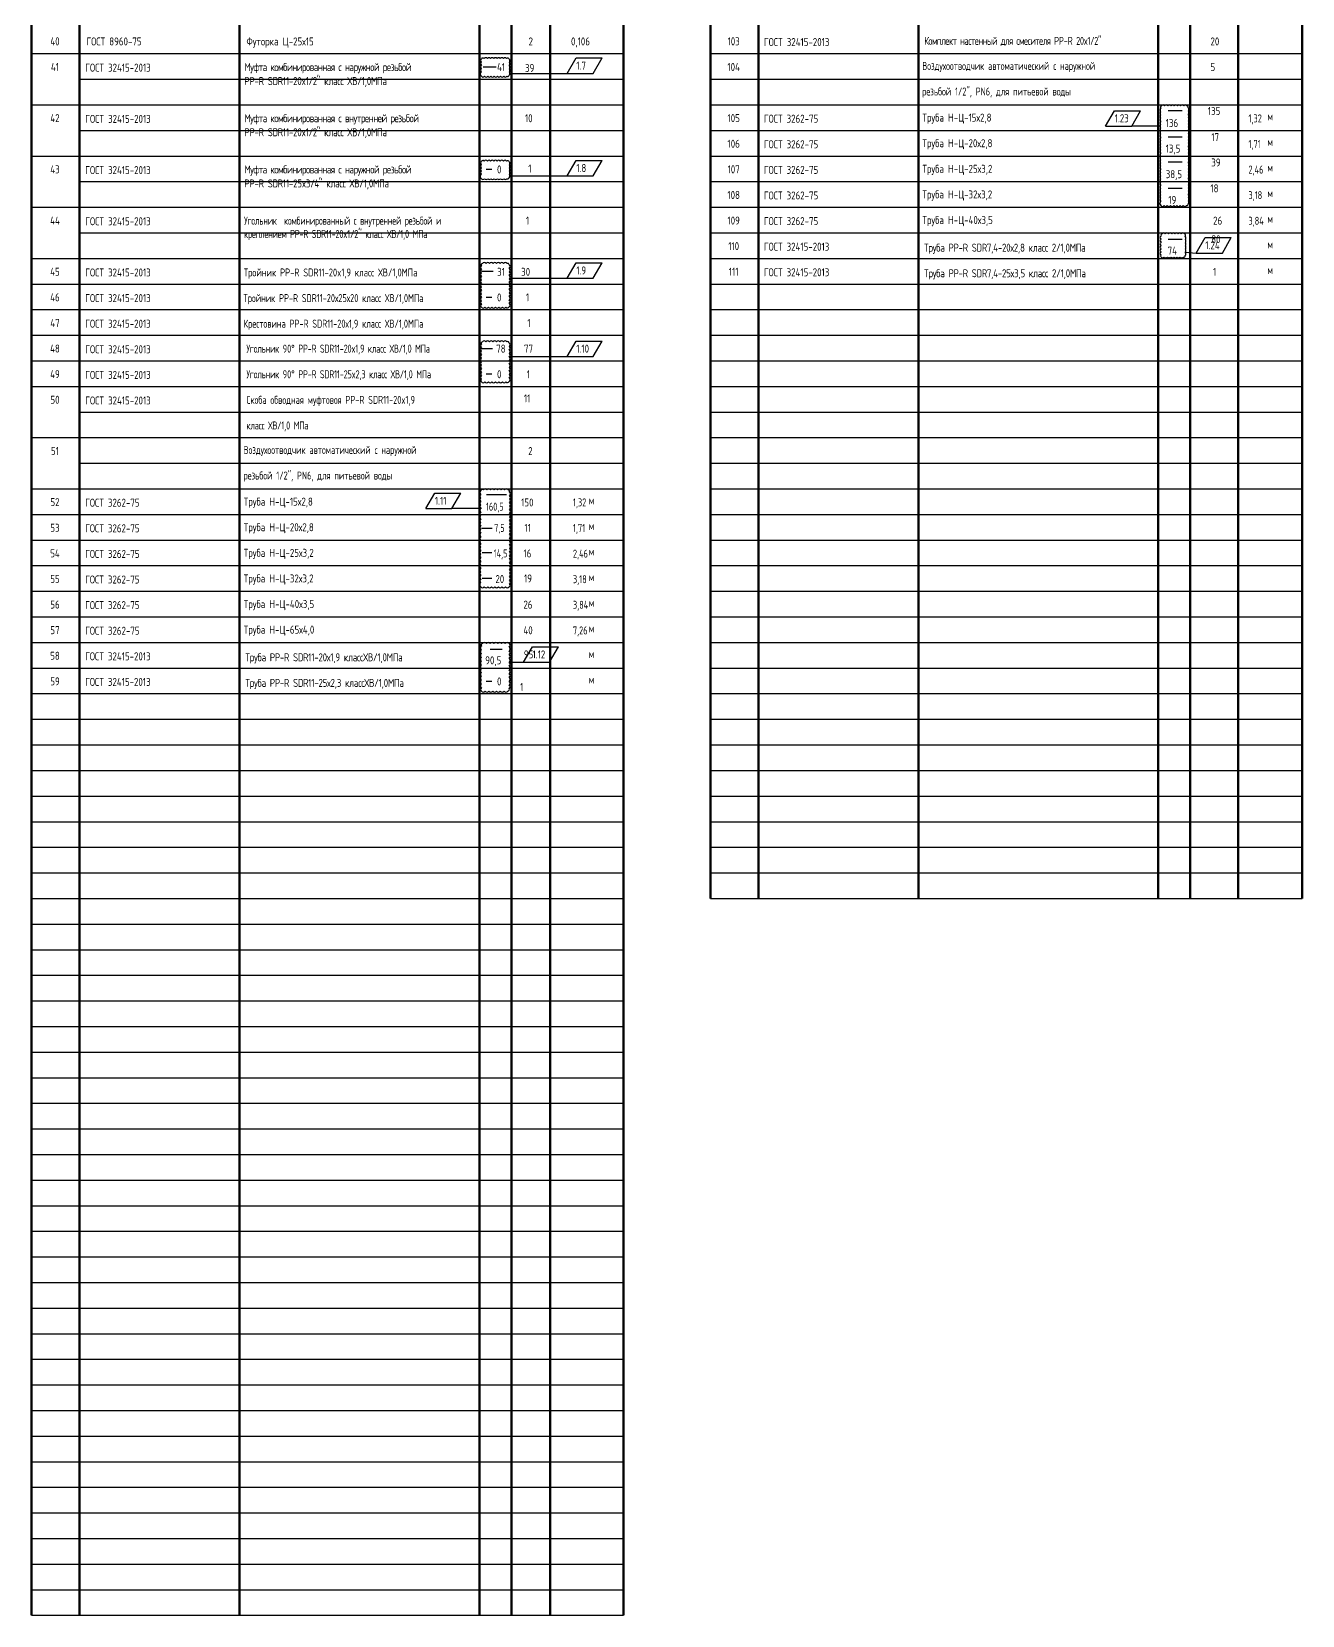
# Model space of a CAD drawing. Header units: millimetres. Extents: x 111795 to 171284, y -58193 to 111177.
# Drawn here: x 111795 to 151505, y -58193 to -8707 of the extents above; entities that cross this region are included whole.
import ezdxf
from ezdxf.enums import TextEntityAlignment as Align

# ---------------------------------------------------------------- set-up
doc = ezdxf.new("R2010")
doc.units = ezdxf.units.MM
doc.layers.add('0_ГТ-20_Изм.1', color=7, linetype='Continuous', true_color=0xe000e0)
doc.layers.add('АР_025', color=7, linetype='Continuous', lineweight=25)
doc.layers.add('ГС_ВК', color=3, linetype='Continuous')
doc.styles.add('GOST 2.304', font='CS_Gost2304.shx')

msp = doc.modelspace()

# ---------------------------------------------------------------- linework, layer by layer
at = {"layer": '0_ГТ-20_Изм.1', "lineweight": 30}
for p, q in [((126310, -9814), (125902, -9814)), ((128531, -10011), (128808, -9530)), ((128808, -9530), (129625, -9530)), ((129347, -10011), (129625, -9530)), ((126743, -10013), (128531, -10011)), ((128531, -10011), (129347, -10011)), ((145358, -11656), (145636, -11176)), ((145636, -11176), (146452, -11176)), ((146175, -11656), (146452, -11176)), ((147752, -11185), (147315, -11185)), ((145358, -11656), (146175, -11656)), ((147060, -11659), (146175, -11656)), ((147752, -12005), (147315, -12005)), ((128531, -13211), (128808, -12730)), ((128808, -12730), (129625, -12730)), ((129347, -13211), (129625, -12730)), ((147752, -12788), (147315, -12788)), ((126177, -13014), (126002, -13014)), ((126743, -13213), (128531, -13211)), ((128531, -13211), (129347, -13211)), ((147752, -13611), (147315, -13611)), ((147752, -15198), (147315, -15198)), ((148192, -15624), (148469, -15143)), ((148469, -15143), (149286, -15143)), ((149008, -15624), (149286, -15143)), ((147843, -15602), (148192, -15624)), ((148192, -15624), (149008, -15624)), ((126213, -16205), (125864, -16205)), ((128531, -16411), (128808, -15930)), ((128808, -15930), (129625, -15930)), ((129347, -16411), (129625, -15930)), ((126743, -16413), (128531, -16411)), ((128531, -16411), (129347, -16411)), ((126177, -17014), (126002, -17014)), ((126202, -18613), (125848, -18613)), ((128531, -18857), (128808, -18376)), ((128808, -18376), (129625, -18376)), ((129347, -18857), (129625, -18376)), ((126743, -18859), (128531, -18857)), ((128531, -18857), (129347, -18857)), ((126177, -19414), (126002, -19414)), ((124112, -23611), (124390, -23130)), ((124390, -23130), (125206, -23130)), ((124929, -23611), (125206, -23130)), ((126637, -23182), (126012, -23182)), ((124112, -23611), (124929, -23611)), ((125849, -23608), (124929, -23611)), ((126185, -24230), (125853, -24230)), ((126176, -24997), (125878, -24997)), ((126176, -25797), (125878, -25797)), ((126497, -28010), (126119, -28010)), ((127164, -28411), (127442, -27930)), ((127442, -27930), (128258, -27930)), ((127981, -28411), (128258, -27930)), ((126743, -28413), (127164, -28411)), ((127164, -28411), (127981, -28411)), ((126177, -29014), (126002, -29014))]:
    msp.add_line(p, q, dxfattribs=at)
for points in [[(125849, -10102, 0.520567), (125949, -10102, 0.520567), (126049, -10102, 0.520567), (126149, -10102, 0.520567), (126249, -10102, 0.520567), (126349, -10102, 0.520567), (126449, -10102, 0.520567), (126549, -10102, 0.520567), (126649, -10102, 0.520567), (126717, -10070, 0.520567), (126717, -9970, 0.520567), (126717, -9870, 0.520567), (126717, -9770, 0.520567), (126717, -9670, 0.520567), (126717, -9570, 0.520567), (126639, -9549, 0.520567), (126539, -9549, 0.520567), (126439, -9549, 0.520567), (126339, -9549, 0.520567), (126239, -9549, 0.520567), (126139, -9549, 0.520567), (126039, -9549, 0.520567), (125939, -9549, 0.520567), (125849, -9560, 0.520567), (125849, -9660, 0.520567), (125849, -9760, 0.520567), (125849, -9860, 0.520567), (125849, -9960, 0.520567)], [(147086, -14141, 0.520567), (147186, -14141, 0.520567), (147286, -14141, 0.520567), (147386, -14141, 0.520567), (147486, -14141, 0.520567), (147586, -14141, 0.520567), (147686, -14141, 0.520567), (147786, -14141, 0.520567), (147886, -14141, 0.520567), (147935, -14090, 0.520567), (147935, -13990, 0.520567), (147935, -13890, 0.520567), (147935, -13790, 0.520567), (147935, -13690, 0.520567), (147935, -13590, 0.520567), (147935, -13490, 0.520567), (147935, -13390, 0.520567), (147935, -13290, 0.520567), (147935, -13190, 0.520567), (147935, -13090, 0.520567), (147935, -12990, 0.520567), (147935, -12890, 0.520567), (147935, -12790, 0.520567), (147935, -12690, 0.520567), (147935, -12590, 0.520567), (147935, -12490, 0.520567), (147935, -12390, 0.520567), (147935, -12290, 0.520567), (147935, -12190, 0.520567), (147935, -12090, 0.520567), (147935, -11990, 0.520567), (147935, -11890, 0.520567), (147935, -11790, 0.520567), (147935, -11690, 0.520567), (147935, -11590, 0.520567), (147935, -11490, 0.520567), (147935, -11390, 0.520567), (147935, -11290, 0.520567), (147935, -11190, 0.520567), (147935, -11090, 0.520567), (147901, -11024, 0.520567), (147801, -11024, 0.520567), (147701, -11024, 0.520567), (147601, -11024, 0.520567), (147501, -11024, 0.520567), (147401, -11024, 0.520567), (147301, -11024, 0.520567), (147201, -11024, 0.520567), (147101, -11024, 0.520567), (147086, -11109, 0.520567), (147086, -11209, 0.520567), (147086, -11309, 0.520567), (147086, -11409, 0.520567), (147086, -11509, 0.520567), (147086, -11609, 0.520567), (147086, -11709, 0.520567), (147086, -11809, 0.520567), (147086, -11909, 0.520567), (147086, -12009, 0.520567), (147086, -12109, 0.520567), (147086, -12209, 0.520567), (147086, -12309, 0.520567), (147086, -12409, 0.520567), (147086, -12509, 0.520567), (147086, -12609, 0.520567), (147086, -12709, 0.520567), (147086, -12809, 0.520567), (147086, -12909, 0.520567), (147086, -13009, 0.520567), (147086, -13109, 0.520567), (147086, -13209, 0.520567), (147086, -13309, 0.520567), (147086, -13409, 0.520567), (147086, -13509, 0.520567), (147086, -13609, 0.520567), (147086, -13709, 0.520567), (147086, -13809, 0.520567), (147086, -13909, 0.520567), (147086, -14009, 0.520567)], [(125849, -13302, 0.520567), (125949, -13302, 0.520567), (126049, -13302, 0.520567), (126149, -13302, 0.520567), (126249, -13302, 0.520567), (126349, -13302, 0.520567), (126449, -13302, 0.520567), (126549, -13302, 0.520567), (126649, -13302, 0.520567), (126717, -13270, 0.520567), (126717, -13170, 0.520567), (126717, -13070, 0.520567), (126717, -12970, 0.520567), (126717, -12870, 0.520567), (126717, -12770, 0.520567), (126639, -12749, 0.520567), (126539, -12749, 0.520567), (126439, -12749, 0.520567), (126339, -12749, 0.520567), (126239, -12749, 0.520567), (126139, -12749, 0.520567), (126039, -12749, 0.520567), (125939, -12749, 0.520567), (125849, -12760, 0.520567), (125849, -12860, 0.520567), (125849, -12960, 0.520567), (125849, -13060, 0.520567), (125849, -13160, 0.520567)], [(147091, -15750, 0.520567), (147191, -15750, 0.520567), (147291, -15750, 0.520567), (147391, -15750, 0.520567), (147491, -15750, 0.520567), (147591, -15750, 0.520567), (147691, -15750, 0.520567), (147791, -15750, 0.520567), (147843, -15702, 0.520567), (147843, -15602, 0.520567), (147843, -15502, 0.520567), (147843, -15402, 0.520567), (147843, -15302, 0.520567), (147843, -15202, 0.520567), (147843, -15102, 0.520567), (147822, -15022, 0.520567), (147722, -15022, 0.520567), (147622, -15022, 0.520567), (147522, -15022, 0.520567), (147422, -15022, 0.520567), (147322, -15022, 0.520567), (147222, -15022, 0.520567), (147122, -15022, 0.520567), (147091, -15091, 0.520567), (147091, -15191, 0.520567), (147091, -15291, 0.520567), (147091, -15391, 0.520567), (147091, -15491, 0.520567), (147091, -15591, 0.520567), (147091, -15691, 0.520567)], [(125849, -17317, 0.520567), (125959, -17317, 0.520567), (126068, -17317, 0.520567), (126178, -17317, 0.520567), (126287, -17317, 0.520567), (126397, -17317, 0.520567), (126507, -17317, 0.520567), (126616, -17317, 0.520567), (126717, -17309, 0.520567), (126717, -17199, 0.520567), (126717, -17090, 0.520567), (126717, -16980, 0.520567), (126717, -16870, 0.520567), (126717, -16761, 0.520567), (126717, -16651, 0.520567), (126717, -16542, 0.520567), (126717, -16432, 0.520567), (126717, -16322, 0.520567), (126717, -16213, 0.520567), (126717, -16103, 0.520567), (126717, -15994, 0.520567), (126652, -15949, 0.520567), (126543, -15949, 0.520567), (126433, -15949, 0.520567), (126323, -15949, 0.520567), (126214, -15949, 0.520567), (126104, -15949, 0.520567), (125995, -15949, 0.520567), (125885, -15949, 0.520567), (125849, -16023, 0.520567), (125849, -16132, 0.520567), (125849, -16242, 0.520567), (125849, -16351, 0.520567), (125849, -16461, 0.520567), (125849, -16571, 0.520567), (125849, -16680, 0.520567), (125849, -16790, 0.520567), (125849, -16899, 0.520567), (125849, -17009, 0.520567), (125849, -17119, 0.520567), (125849, -17228, 0.520567)], [(125849, -19650, 0.520567), (125959, -19650, 0.520567), (126068, -19650, 0.520567), (126178, -19650, 0.520567), (126287, -19650, 0.520567), (126397, -19650, 0.520567), (126507, -19650, 0.520567), (126616, -19650, 0.520567), (126717, -19642, 0.520567), (126717, -19532, 0.520567), (126717, -19422, 0.520567), (126717, -19313, 0.520567), (126717, -19203, 0.520567), (126717, -19094, 0.520567), (126717, -18984, 0.520567), (126717, -18874, 0.520567), (126717, -18765, 0.520567), (126717, -18655, 0.520567), (126717, -18546, 0.520567), (126717, -18436, 0.520567), (126648, -18395, 0.520567), (126539, -18395, 0.520567), (126429, -18395, 0.520567), (126320, -18395, 0.520567), (126210, -18395, 0.520567), (126100, -18395, 0.520567), (125991, -18395, 0.520567), (125881, -18395, 0.520567), (125849, -18473, 0.520567), (125849, -18583, 0.520567), (125849, -18692, 0.520567), (125849, -18802, 0.520567), (125849, -18911, 0.520567), (125849, -19021, 0.520567), (125849, -19130, 0.520567), (125849, -19240, 0.520567), (125849, -19350, 0.520567), (125849, -19459, 0.520567), (125849, -19569, 0.520567)], [(125831, -26056, 0.520567), (125941, -26056, 0.520567), (126051, -26056, 0.520567), (126162, -26056, 0.520567), (126272, -26056, 0.520567), (126382, -26056, 0.520567), (126492, -26056, 0.520567), (126602, -26056, 0.520567), (126713, -26056, 0.520567), (126727, -25960, 0.520567), (126727, -25850, 0.520567), (126727, -25739, 0.520567), (126727, -25629, 0.520567), (126727, -25519, 0.520567), (126727, -25409, 0.520567), (126727, -25299, 0.520567), (126727, -25188, 0.520567), (126727, -25078, 0.520567), (126727, -24968, 0.520567), (126727, -24858, 0.520567), (126727, -24748, 0.520567), (126727, -24637, 0.520567), (126727, -24527, 0.520567), (126727, -24417, 0.520567), (126727, -24307, 0.520567), (126727, -24197, 0.520567), (126727, -24086, 0.520567), (126727, -23976, 0.520567), (126727, -23866, 0.520567), (126727, -23756, 0.520567), (126727, -23646, 0.520567), (126727, -23535, 0.520567), (126727, -23425, 0.520567), (126727, -23315, 0.520567), (126727, -23205, 0.520567), (126727, -23095, 0.520567), (126686, -23026, 0.520567), (126575, -23026, 0.520567), (126465, -23026, 0.520567), (126355, -23026, 0.520567), (126245, -23026, 0.520567), (126135, -23026, 0.520567), (126024, -23026, 0.520567), (125914, -23026, 0.520567), (125831, -23053, 0.520567), (125831, -23163, 0.520567), (125831, -23273, 0.520567), (125831, -23383, 0.520567), (125831, -23494, 0.520567), (125831, -23604, 0.520567), (125831, -23714, 0.520567), (125831, -23824, 0.520567), (125831, -23934, 0.520567), (125831, -24044, 0.520567), (125831, -24155, 0.520567), (125831, -24265, 0.520567), (125831, -24375, 0.520567), (125831, -24485, 0.520567), (125831, -24595, 0.520567), (125831, -24706, 0.520567), (125831, -24816, 0.520567), (125831, -24926, 0.520567), (125831, -25036, 0.520567), (125831, -25146, 0.520567), (125831, -25257, 0.520567), (125831, -25367, 0.520567), (125831, -25477, 0.520567), (125831, -25587, 0.520567), (125831, -25697, 0.520567), (125831, -25808, 0.520567), (125831, -25918, 0.520567)], [(125849, -29317, 0.520567), (125967, -29317, 0.520567), (126085, -29317, 0.520567), (126204, -29317, 0.520567), (126322, -29317, 0.520567), (126440, -29317, 0.520567), (126558, -29317, 0.520567), (126677, -29317, 0.520567), (126717, -29240, 0.520567), (126717, -29122, 0.520567), (126717, -29003, 0.520567), (126717, -28885, 0.520567), (126717, -28767, 0.520567), (126717, -28649, 0.520567), (126717, -28531, 0.520567), (126717, -28412, 0.520567), (126717, -28294, 0.520567), (126717, -28176, 0.520567), (126717, -28058, 0.520567), (126717, -27939, 0.520567), (126714, -27824, 0.520567), (126596, -27824, 0.520567), (126478, -27824, 0.520567), (126359, -27824, 0.520567), (126241, -27824, 0.520567), (126123, -27824, 0.520567), (126005, -27824, 0.520567), (125887, -27824, 0.520567), (125849, -27905, 0.520567), (125849, -28023, 0.520567), (125849, -28142, 0.520567), (125849, -28260, 0.520567), (125849, -28378, 0.520567), (125849, -28496, 0.520567), (125849, -28614, 0.520567), (125849, -28733, 0.520567), (125849, -28851, 0.520567), (125849, -28969, 0.520567), (125849, -29087, 0.520567), (125849, -29205, 0.520567)]]:
    msp.add_lwpolyline(points, format="xyb", close=True, dxfattribs=at)
at = {"layer": 'ГС_ВК', "color": 0, "linetype": 'Continuous', "lineweight": 70}
for p, q in [((111795, 39407), (111795, -58193)), ((113295, 39407), (113295, -58193)), ((118295, 39407), (118295, -58193)), ((125795, 39407), (125795, -58193)), ((126795, 39407), (126795, -58193)), ((127998, 39410), (127998, -58190)), ((130295, 39407), (130295, -58193)), ((133005, 39407), (133005, -35793)), ((134505, 39407), (134505, -35793)), ((139505, 39407), (139505, -35793)), ((147005, 39407), (147005, -35793)), ((148005, 39407), (148005, -35793)), ((149505, 39407), (149505, -35793)), ((151505, 39407), (151505, -35793))]:
    msp.add_line(p, q, dxfattribs=at)
at = {"layer": 'ГС_ВК', "color": 7, "lineweight": 25, "ltscale": 300}
for p, q in [((111795, -9393), (130295, -9393)), ((133005, -9393), (151505, -9393)), ((113295, -10193), (130295, -10193)), ((133005, -10193), (151505, -10193)), ((111795, -10993), (130295, -10993)), ((133005, -10993), (151505, -10993)), ((113295, -11793), (130295, -11793)), ((133005, -11793), (151505, -11793)), ((111795, -12593), (130295, -12593)), ((133005, -12593), (151505, -12593)), ((113295, -13393), (130295, -13393)), ((133005, -13393), (151505, -13393)), ((111795, -14193), (130295, -14193)), ((133005, -14193), (151505, -14193)), ((113295, -14993), (130295, -14993)), ((133005, -14993), (151505, -14993)), ((111795, -15793), (130295, -15793)), ((133005, -15793), (151505, -15793)), ((111795, -16593), (130295, -16593)), ((133005, -16593), (151505, -16593)), ((111795, -17393), (130295, -17393)), ((133005, -17393), (151505, -17393)), ((111795, -18193), (130295, -18193)), ((133005, -18193), (151505, -18193)), ((111795, -18993), (130295, -18993)), ((133005, -18993), (151505, -18993)), ((111795, -19793), (130295, -19793)), ((133005, -19793), (151505, -19793)), ((113295, -20593), (130295, -20593)), ((133005, -20593), (151505, -20593)), ((111795, -21393), (130295, -21393)), ((133005, -21393), (151505, -21393)), ((113295, -22193), (130295, -22193)), ((133005, -22193), (151505, -22193)), ((111795, -22993), (130295, -22993)), ((133005, -22993), (151505, -22993)), ((111795, -23793), (130295, -23793)), ((133005, -23793), (151505, -23793)), ((111795, -24593), (130295, -24593)), ((133005, -24593), (151505, -24593)), ((111795, -25393), (130295, -25393)), ((133005, -25393), (151505, -25393)), ((111795, -26193), (130295, -26193)), ((133005, -26193), (151505, -26193)), ((111795, -26993), (130295, -26993)), ((133005, -26993), (151505, -26993)), ((111795, -27793), (130295, -27793)), ((133005, -27793), (151505, -27793)), ((111795, -28593), (130295, -28593)), ((133005, -28593), (151505, -28593)), ((111795, -29393), (130295, -29393)), ((133005, -29393), (151505, -29393)), ((111795, -30193), (130295, -30193)), ((133005, -30193), (151505, -30193)), ((111795, -30993), (130295, -30993)), ((133005, -30993), (151505, -30993)), ((111795, -31793), (130295, -31793)), ((133005, -31793), (151505, -31793)), ((111795, -32593), (130295, -32593)), ((133005, -32593), (151505, -32593)), ((111795, -33393), (130295, -33393)), ((133005, -33393), (151505, -33393)), ((111795, -34193), (130295, -34193)), ((133005, -34193), (151505, -34193)), ((111795, -34993), (130295, -34993)), ((133005, -34993), (151505, -34993)), ((111795, -35793), (130295, -35793)), ((133005, -35793), (151505, -35793)), ((111795, -36593), (130295, -36593)), ((111795, -37393), (130295, -37393)), ((111795, -38193), (130295, -38193)), ((111795, -38993), (130295, -38993)), ((111795, -39793), (130295, -39793)), ((111795, -40593), (130295, -40593)), ((111795, -41393), (130295, -41393)), ((111795, -42193), (130295, -42193)), ((111795, -42993), (130295, -42993)), ((111795, -43793), (130295, -43793)), ((111795, -44593), (130295, -44593)), ((111795, -45393), (130295, -45393)), ((111795, -46193), (130295, -46193)), ((111795, -46993), (130295, -46993)), ((111795, -47793), (130295, -47793)), ((111795, -48593), (130295, -48593)), ((111795, -49393), (130295, -49393)), ((111795, -50193), (130295, -50193)), ((111795, -50993), (130295, -50993)), ((111795, -51793), (130295, -51793)), ((111795, -52593), (130295, -52593)), ((111795, -53393), (130295, -53393)), ((111795, -54193), (130295, -54193)), ((111795, -54993), (130295, -54993)), ((111795, -55793), (130295, -55793)), ((111795, -56593), (130295, -56593)), ((111795, -57393), (130295, -57393)), ((111795, -58193), (130295, -58193))]:
    msp.add_line(p, q, dxfattribs=at)

# ---------------------------------------------------------------- texts
at = {"layer": '0_ГТ-20_Изм.1', "lineweight": 30, "style": 'GOST 2.304'}
for s, p in [('41', (126338, -9937)), ('1.7', (128815, -9893)), ('1.23', (145642, -11539)), ('136', (147236, -11686)), ('13,5', (147236, -12486)), ('1.8', (128815, -13093)), ('0', (126338, -13137)), ('38,5', (147236, -13286)), ('19', (147316, -14088)), ('1.24', (148475, -15506)), ('74', (147296, -15677)), ('31', (126342, -16337)), ('1.9', (128815, -16293)), ('0', (126338, -17137)), ('78', (126313, -18737)), ('1.10', (128815, -18739)), ('0', (126338, -19537)), ('1.11', (124396, -23493)), ('20', (126287, -25937)), ('1.12', (127448, -28293)), ('90,5', (125969, -28476)), ('0', (126338, -29137))]:
    msp.add_text(s, height=250, dxfattribs=at).set_placement(p)
at = {"layer": '0_ГТ-20_Изм.1', "lineweight": 30, "style": 'GOST 2.304', "width": 0.8}
for s, p in [('160,5', (125993, -23675)), ('7,5', (126248, -24337)), ('14,5', (126234, -25137))]:
    msp.add_text(s, height=250, dxfattribs=at).set_placement(p)
at = {"layer": 'АР_025', "color": 3, "linetype": 'Continuous', "lineweight": 25, "style": 'GOST 2.304'}
for s, p in [('40', (112524, -9009)), ('103', (133734, -9009)), ('41', (112524, -9809)), ('104', (133734, -9809)), ('42', (112524, -11409)), ('105', (133734, -11409)), ('106', (133734, -12209)), ('43', (112524, -13009)), ('107', (133734, -13009)), ('108', (133734, -13809)), ('44', (112524, -14609)), ('109', (133734, -14609)), ('110', (133734, -15409)), ('45', (112524, -16209)), ('111', (133734, -16209)), ('46', (112524, -17009)), ('47', (112524, -17809)), ('48', (112524, -18609)), ('49', (112524, -19409)), ('50', (112524, -20209)), ('51', (112524, -21809)), ('52', (112524, -23409)), ('53', (112524, -24209)), ('54', (112524, -25009)), ('55', (112524, -25809)), ('56', (112524, -26609)), ('57', (112524, -27409)), ('58', (112524, -28209)), ('59', (112524, -29009))]:
    msp.add_text(s, height=250, dxfattribs=at).set_placement(p, align=Align.MIDDLE_CENTER)
for s, p in [('2', (127325, -9137)), ('20', (148635, -9137)), ('39', (127213, -9966)), ('5', (148635, -9937)), ('10', (127211, -11537)), ('135', (148552, -11310)), ('17', (148662, -12128)), ('1', (127314, -13110)), ('39', (148660, -12919)), ('18', (148633, -13728)), ('1', (127240, -14737)), ('26', (148718, -14737)), ('80', (148659, -15317)), ('30', (127093, -16337)), ('1', (148718, -16337)), ('1', (127240, -17137)), ('1', (127284, -17937)), ('77', (127181, -18737)), ('1', (127269, -19537)), ('11', (127178, -20293)), ('2', (127313, -21937)), ('150', (127093, -23544)), ('11', (127196, -24337)), ('16', (127166, -25137)), ('19', (127181, -25918)), ('26', (127163, -26737)), ('40', (127163, -27537)), ('95', (127177, -28292)), ('1', (127062, -29307))]:
    msp.add_text(s, height=250, dxfattribs=at).set_placement(p)
at = {"layer": 'АР_025', "color": 3, "lineweight": -3, "ltscale": 10, "style": 'GOST 2.304'}
for s, p in [('0,106', (128650, -9137)), ('ГОСТ 32415-2013', (113469, -9957))]:
    msp.add_text(s, height=250, dxfattribs=at).set_placement(p)
at = {"layer": 'АР_025', "color": 3, "linetype": 'ByBlock', "lineweight": 20, "style": 'GOST 2.304'}
for p in [(134679, -9157), (113469, -11557), (113469, -13157), (113469, -14757), (113469, -16357), (113469, -17157), (113469, -17957), (113469, -18757), (113469, -19557), (113469, -20357)]:
    msp.add_text('ГОСТ 32415-2013', height=250, dxfattribs=at).set_placement(p)
for s, width, p in [('Воздухоотводчик автоматический с наружной ', 0.85, (139626, -9902)), ('резьбой 1/2", PN6, для питьевой воды', 0.85, (139626, -10702)), ('Тройник PP-R SDR11-20x1,9 класс ХВ/1,0МПа', 0.95, (118423, -16357)), ('Тройник PP-R SDR11-20х25х20 класс ХВ/1,0МПа', 0.9, (118414, -17157)), ('Крестовина PP-R SDR11-20х1,9 класс ХВ/1,0МПа', 0.9, (118417, -17957)), ('Воздухоотводчик автоматический с наружной ', 0.85, (118416, -21902)), ('резьбой 1/2", PN6, для питьевой воды', 0.85, (118416, -22702))]:
    msp.add_text(s, height=250, dxfattribs=dict(at, width=width)).set_placement(p)
at = {"layer": 'АР_025', "color": 3, "lineweight": -3, "ltscale": 10, "style": 'GOST 2.304', "width": 0.85}
for s, p in [('1,32', (149822, -11542)), ('1,71', (149822, -12342)), ('2,46', (149822, -13142)), ('3,18', (149822, -13942)), ('3,84', (149822, -14742)), ('1,32', (128711, -23542)), ('1,71', (128711, -24342)), ('2,46', (128711, -25142)), ('3,18', (128711, -25942)), ('3,84', (128711, -26742)), ('7,26', (128711, -27542))]:
    msp.add_text(s, height=250, dxfattribs=at).set_placement(p)
at = {"layer": 'АР_025', "color": 7, "lineweight": -3, "ltscale": 10, "style": 'GOST 2.304'}
for p in [(150413, -11477), (150413, -12277), (150413, -13077), (150413, -13877), (150413, -14677), (150413, -15477), (150413, -16277), (129203, -23477), (129203, -24277), (129203, -25077), (129203, -25877), (129203, -26677), (129203, -27477), (129203, -28277), (129203, -29077)]:
    msp.add_text('м', height=250, dxfattribs=at).set_placement(p)
at = {"layer": 'АР_025', "color": 3, "lineweight": -3, "ltscale": 10, "char_height": 250, "attachment_point": 1, "style": 'GOST 2.304'}
for s, insert, width in [('ГОСТ 8960-75', (113507, -8888), 4743.16), ('Футорка Ц-25х15', (118507, -8888), 7185.4), ('{\\W0.95;\\T0.9;Комплект настенный для смесителя \\T0.95;PP-R \\T0.9;20x1/2"}', (139691, -8870), 7591.95), ("{\\T0.9;Муфта комбинированная с наружной резьбой\\P\\T0.95;PP-R SDR11-20x\\T0.9;1/2\\H1.0833x;'\\H0.92311x;'\\H0.99999x;\\T0.95; класс ХВ/1,0МПа\\H2.7888x; }", (118445, -9688), 7387.47), ("{\\T0.9;Муфта комбинированная с внутренней резьбой\\P\\T0.95;PP-R SDR11-20x\\T0.9;1/2\\H1.0833x;'\\H0.92311x;'\\H0.99999x;\\T0.95; класс ХВ/1,0МПа\\H2.7888x; }", (118445, -11288), 7387.47), ('ГОСТ 3262-75', (134675, -11301), 4743.16), ('ГОСТ 3262-75', (134675, -12101), 4743.16), ("{\\T0.9;Муфта комбинированная с наружной резьбой\\P\\T0.95;PP-R SDR11-25x3\\T0.9;/4\\H1.0833x;'\\H0.92311x;'\\H0.99999x;\\T0.95; класс ХВ/1,0МПа\\H2.7888x; }", (118445, -12888), 7387.47), ('ГОСТ 3262-75', (134675, -12901), 4743.16), ('ГОСТ 3262-75', (134675, -13701), 4743.16), ('ГОСТ 3262-75', (134675, -14501), 4743.16), ('ГОСТ 32415-2013', (134675, -15301), 7185.4), (' {\\T0.95;Труба PP-R SDR7,4-20х2,8 класс 2/1,0МПа}', (139558, -15332), 7185.4), ('ГОСТ 32415-2013', (134675, -16101), 7185.4), (' {\\T0.95;Труба PP-R SDR7,4-25х3,5 класс 2/1,0МПа}', (139558, -16132), 7185.4), ('ГОСТ 3262-75', (113465, -23301), 4743.16), ('ГОСТ 3262-75', (113465, -24101), 4743.16), ('ГОСТ 3262-75', (113465, -24901), 4743.16), ('ГОСТ 3262-75', (113465, -25701), 4743.16), ('ГОСТ 3262-75', (113465, -26501), 4743.16), ('ГОСТ 3262-75', (113465, -27301), 4743.16), ('ГОСТ 32415-2013', (113465, -28101), 7185.4), (' {\\T0.95;Труба PP-R SDR11-20х1,9 классХВ/1,0МПа}', (118348, -28132), 7185.4), ('ГОСТ 32415-2013', (113465, -28901), 7185.4), (' {\\T0.95;Труба PP-R SDR11-25х2,3 классХВ/1,0МПа}', (118348, -28932), 7185.4)]:
    msp.add_mtext(s, dxfattribs=dict(at, insert=insert, width=width))
at = {"layer": 'АР_025', "color": 3, "lineweight": -3, "ltscale": 10, "char_height": 250, "attachment_point": 1, "line_spacing_factor": 0.95, "style": 'GOST 2.304'}
for s, insert, width in [(' Труба Н-Ц-15х2,8', (139503, -11268), 7185.4), (' Труба Н-Ц-20х2,8', (139503, -12068), 7185.4), (' Труба Н-Ц-25х3,2', (139503, -12868), 7185.4), (' Труба Н-Ц-32х3,2', (139503, -13668), 7185.4), ("{\\W0.9;\\T0.95;Угольник  комбинированный с внутренней резьбой и \\Pкреплением PP-R SDR11-20x\\W1;\\T0.9;1/2\\H1.0833x;'\\H0.92311x;'\\H0.99999x;\\W0.9;\\T0.95; класс ХВ/1,0 МПа\\H2.8734x; }", (118434, -14488), 7519.6), (' Труба Н-Ц-40х3,5', (139503, -14468), 7185.4), ('{\\W0.9;\\T0.95;Угольник \\T1;90°\\T0.95; PP-R SDR11-20x1,9 класс ХВ/1,0 МПа}', (118507, -18488), 7309.18), ('{\\W0.9;\\T0.95;Угольник \\T1;90°\\T0.95; PP-R SDR11-25x2,3 класс ХВ/1,0 МПа}', (118507, -19288), 7309.18), ('{\\W0.9;Скоба обводная муфтовоя PP-R SDR11-20x1,9}', (118507, -20088), 7185.4), ('{\\W0.9;\\T0.95;класс ХВ/1,0 МПа}', (118507, -20888), 7309.18), (' Труба Н-Ц-15х2,8', (118294, -23268), 7185.4), (' Труба Н-Ц-20х2,8', (118294, -24068), 7185.4), (' Труба Н-Ц-25х3,2', (118294, -24868), 7185.4), (' Труба Н-Ц-32х3,2', (118294, -25668), 7185.4), (' Труба Н-Ц-40х3,5', (118294, -26468), 7185.4), (' Труба Н-Ц-65х4,0', (118294, -27268), 7185.4)]:
    msp.add_mtext(s, dxfattribs=dict(at, insert=insert, width=width))

doc.saveas('drawing.dxf')
